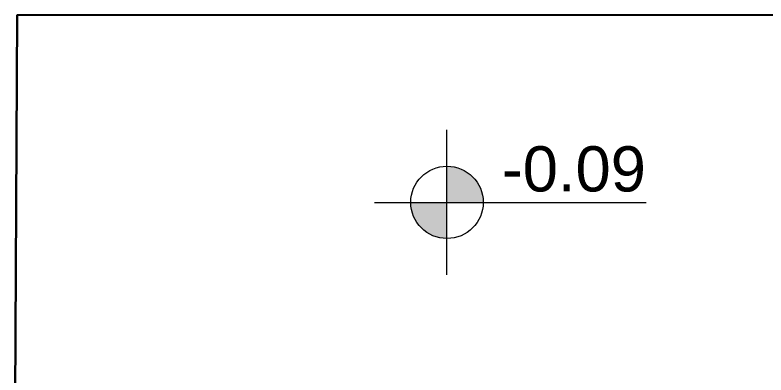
# Model space of a CAD drawing. Header units: centimetres. Extents: x 5488 to 20269, y -31398 to -19684.
# Drawn here: x 8407.5 to 8614.8, y -22319.2 to -22219.7 of the extents above; entities that cross this region are included whole.
import ezdxf
from ezdxf.enums import TextEntityAlignment as Align

# ---------------------------------------------------------------- set-up
doc = ezdxf.new("R2010")
doc.units = ezdxf.units.CM
for name, color, linetype, lineweight in [('CRC_plan_kot', 4, 'Continuous', 20), ('CRC_plan_kot_isim', 3, 'Continuous', 20), ('xxx_Auto_DIMENSION_INTERIOR', 33, 'Continuous', 0), ('xxx_Auto_Duvar_Duvar Plan Kesit', 7, 'Continuous', 30), ('xxx_Auto_Yardimci_Yazi', 7, 'Continuous', 9)]:
    doc.layers.add(name, color=color, linetype=linetype, lineweight=lineweight)
doc.styles.add('a_Arial-50', font='arial.ttf', dxfattribs={"height": 0.125})

# ---------------------------------------------------------------- blocks, each defined once
blk = doc.blocks.new('level_50')
for points in [[(10, 0, 0.414214), (0, 10), (0, 0)], [(0, 0), (-10, 0, 0.414214), (0, -10)]]:
    blk.add_hatch(color=256).paths.add_polyline_path(points)
for p, q in [((0, 0), (0, 20)), ((-20, 0), (0, 0)), ((0, -20), (0, 0)), ((0, 0), (55, 0))]:
    blk.add_line(p, q)
blk.add_circle((0, 0), 10)
blk = doc.blocks.new('level')
blk.add_blockref('level_50', (0, 0))
at = {"layer": 'xxx_Auto_Yardimci_Yazi', "style": 'a_Arial-50'}
blk.add_attdef('LEVEL', text='', height=12.5, dxfattribs=at).set_placement((35, 3), align=Align.CENTER)
blk = doc.blocks.new('PLAN KOT')
at = {"layer": 'CRC_plan_kot'}
ref = blk.add_blockref('level', (-197.6, 2394.38), dxfattribs=at)
ref.add_attrib('LEVEL', '-0.09', dxfattribs={"layer": 'CRC_plan_kot_isim', "height": 12.5, "style": 'a_Arial-50'}).set_placement((-162.6, 2397.38), align=Align.CENTER)

msp = doc.modelspace()

# ---------------------------------------------------------------- linework, layer by layer
at = {"layer": 'xxx_Auto_Duvar_Duvar Plan Kesit'}
msp.add_lwpolyline([(8783.71, -22439.36), (8784.52, -22332.11), (8773.27, -22332.19), (8773.27, -22323.26), (8782.5, -22323.21), (8781.56, -22219.68), (8408.14, -22219.71), (8407.52, -22325.33), (8708.88, -22323.63), (8708.88, -22332.62), (8703.31, -22332.66)], dxfattribs=at)

# ---------------------------------------------------------------- block references
at = {"layer": 'xxx_Auto_DIMENSION_INTERIOR'}
msp.add_blockref('PLAN KOT', (8724.34, -24665.85), dxfattribs=at)

doc.saveas('drawing.dxf')
